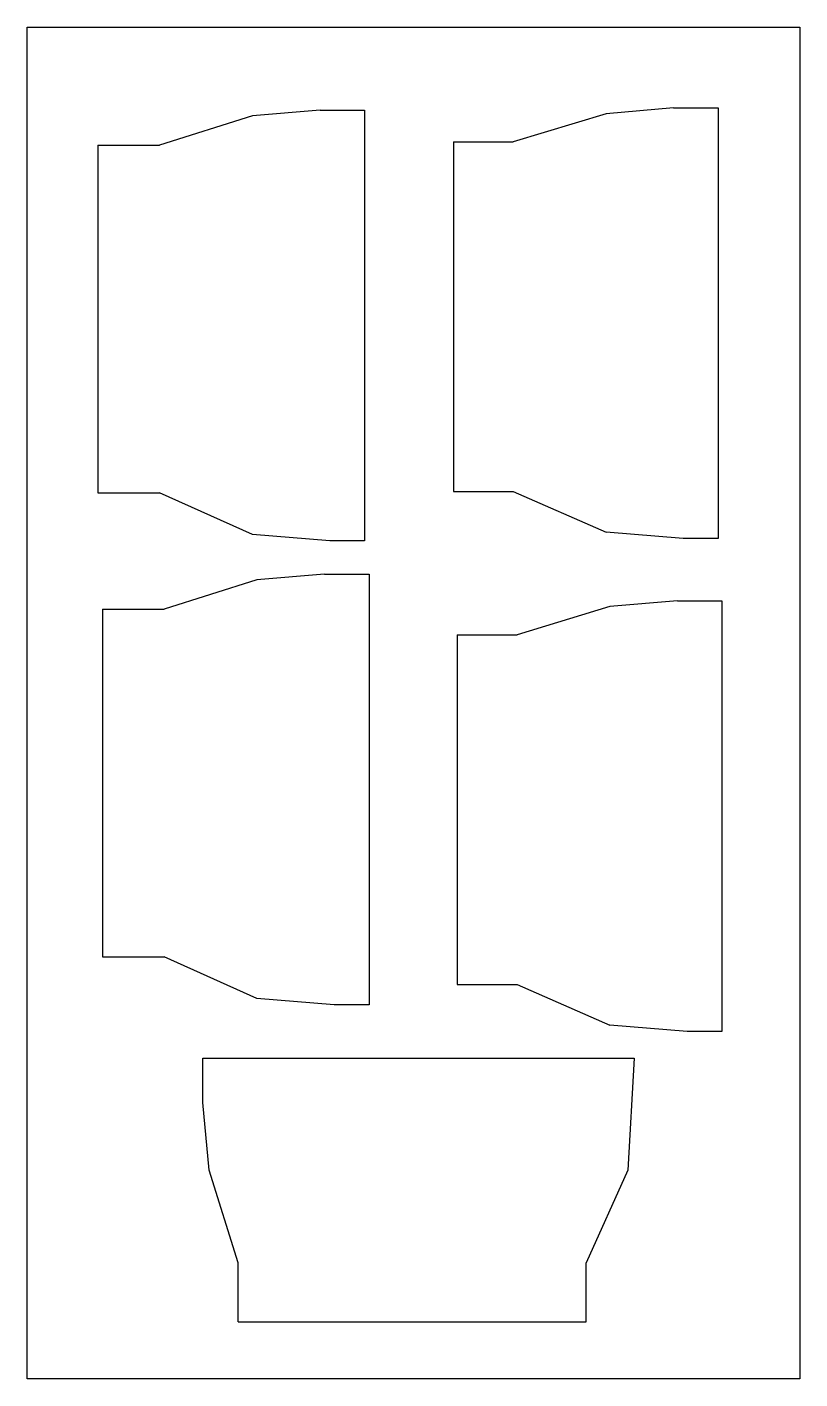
# Model space of a CAD drawing. Header units: inches. Extents: x 9.2 to 49.2, y 9 to 79.
import ezdxf

# ---------------------------------------------------------------- set-up
doc = ezdxf.new("R2010")
doc.units = ezdxf.units.IN
doc.header["$MEASUREMENT"] = 0
doc.layers.add('Outline', color=93, linetype='Continuous')

msp = doc.modelspace()

# ---------------------------------------------------------------- linework, layer by layer
at = {"layer": 'Outline'}
for p, q in [((9.2, 9.038), (9.2, 79.038)), ((9.2, 79.038), (49.2, 79.038)), ((49.2, 79.038), (49.2, 9.038)), ((20.861, 74.435), (16.061, 72.922)), ((24.361, 74.735), (20.861, 74.435)), ((24.361, 74.735), (26.661, 74.735)), ((26.661, 74.735), (26.661, 73.785)), ((39.163, 74.55), (34.363, 73.087)), ((42.663, 74.85), (39.163, 74.55)), ((42.663, 74.85), (44.963, 74.85)), ((44.963, 74.85), (44.963, 73.9)), ((26.661, 73.785), (26.661, 52.735)), ((44.963, 73.9), (44.963, 52.85)), ((12.861, 72.922), (12.861, 54.922)), ((12.861, 72.922), (16.061, 72.922)), ((31.263, 73.087), (31.263, 54.987)), ((31.263, 73.087), (34.363, 73.087)), ((12.861, 54.922), (16.061, 54.922)), ((20.861, 52.76), (16.061, 54.922)), ((31.263, 54.987), (34.363, 54.987)), ((34.363, 54.987), (39.163, 52.875)), ((24.861, 52.435), (20.861, 52.76)), ((26.661, 52.735), (26.661, 52.435)), ((43.163, 52.55), (39.163, 52.875)), ((44.963, 52.55), (43.163, 52.55)), ((44.963, 52.85), (44.963, 52.55)), ((26.661, 52.435), (24.861, 52.435)), ((21.097, 50.407), (16.297, 48.894)), ((24.597, 50.707), (21.097, 50.407)), ((24.597, 50.707), (26.897, 50.707)), ((26.897, 50.707), (26.897, 49.757)), ((26.897, 49.757), (26.897, 28.707)), ((39.357, 49.031), (34.557, 47.568)), ((42.857, 49.331), (39.357, 49.031)), ((42.857, 49.331), (45.157, 49.331)), ((45.157, 49.331), (45.157, 48.381)), ((13.097, 48.894), (13.097, 30.894)), ((13.097, 48.894), (16.297, 48.894)), ((45.157, 48.381), (45.157, 27.331)), ((31.457, 47.568), (31.457, 29.468)), ((31.457, 47.568), (34.557, 47.568)), ((13.097, 30.894), (16.297, 30.894)), ((21.097, 28.732), (16.297, 30.894)), ((31.457, 29.468), (34.557, 29.468)), ((34.557, 29.468), (39.357, 27.356)), ((25.097, 28.407), (21.097, 28.732)), ((26.897, 28.707), (26.897, 28.407)), ((26.897, 28.407), (25.097, 28.407)), ((43.357, 27.031), (39.357, 27.356)), ((45.157, 27.331), (45.157, 27.031)), ((45.157, 27.031), (43.357, 27.031)), ((18.294, 23.353), (18.294, 25.653)), ((18.294, 25.653), (40.319, 25.653)), ((40.619, 25.653), (40.294, 19.853)), ((40.319, 25.653), (40.619, 25.653)), ((18.619, 19.853), (18.294, 23.353)), ((20.132, 15.053), (18.619, 19.853)), ((40.294, 19.853), (38.132, 15.053)), ((20.132, 12.003), (20.132, 15.053)), ((38.132, 12.003), (38.132, 15.053)), ((20.132, 12.003), (38.132, 12.003)), ((49.2, 9.038), (9.2, 9.038))]:
    msp.add_line(p, q, dxfattribs=at)

doc.saveas('drawing.dxf')
